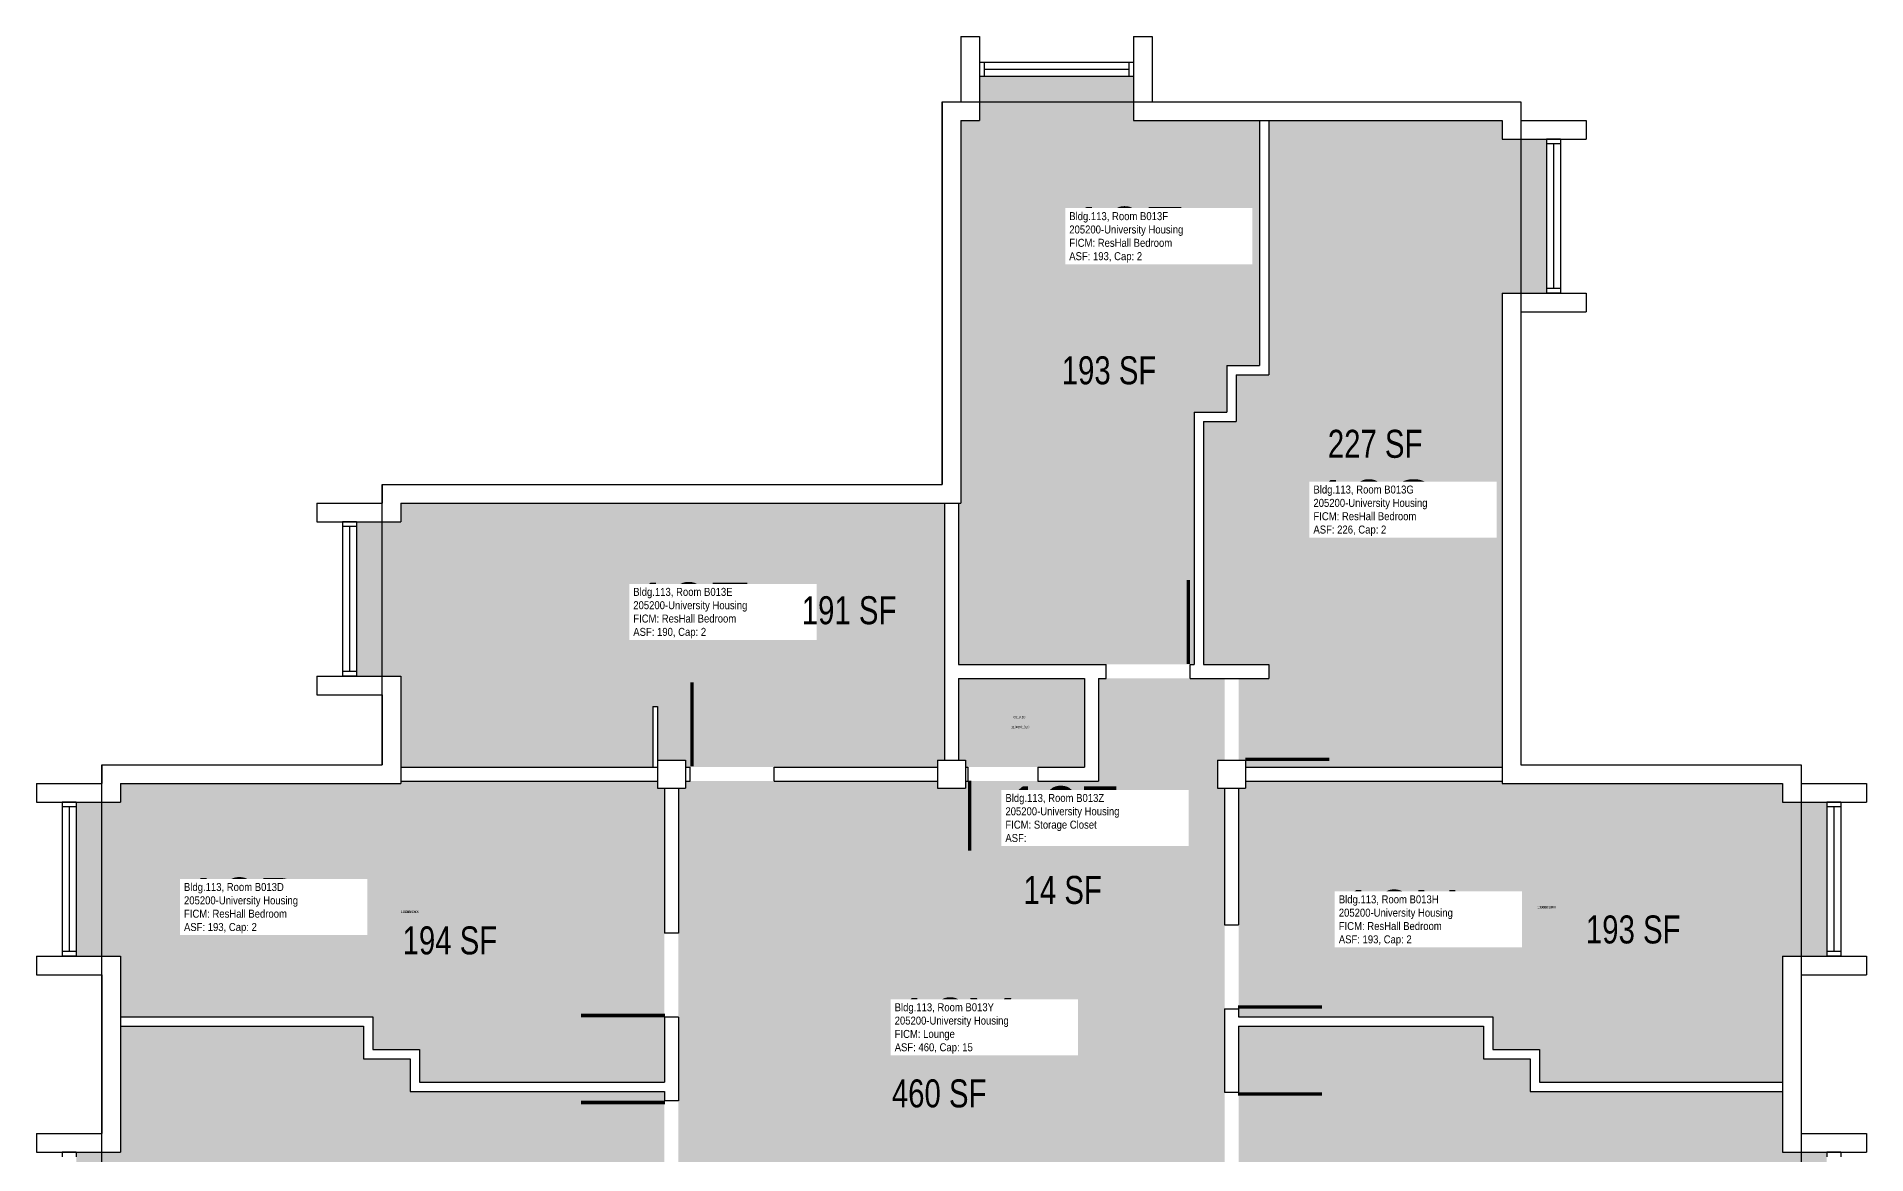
# Model space of a CAD drawing. Header units: inches. Extents: x -168 to 3268, y -1228 to 4836.
# Drawn here: x 1192 to 1976, y 4357 to 4836 of the extents above; entities that cross this region are included whole.
import ezdxf
from ezdxf.enums import TextEntityAlignment as Align

# ---------------------------------------------------------------- set-up
doc = ezdxf.new("R2010")
doc.units = ezdxf.units.IN
doc.header["$LTSCALE"] = 100
doc.header["$MEASUREMENT"] = 0
for name, color, linetype in [('A-DOOR', 2, 'CONTINUOUS'), ('A-GLAZ', 1, 'CONTINUOUS'), ('A-IDEN-RNUM', 7, 'CONTINUOUS'), ('A-IDEN-SNUM', 4, 'CONTINUOUS'), ('A-IDEN-VNUM', 4, 'CONTINUOUS'), ('A-SITE', 3, 'CONTINUOUS'), ('A-WALL', 5, 'CONTINUOUS'), ('AREA-TEXT', 3, 'CONTINUOUS'), ('Rooms-Category-Color', 7, 'CONTINUOUS'), ('Rooms-College-Color', 7, 'CONTINUOUS'), ('Rooms-Department-Color', 7, 'CONTINUOUS'), ('Rooms-Division-Color', 7, 'CONTINUOUS'), ('Rooms-Information', 7, 'CONTINUOUS')]:
    doc.layers.add(name, color=color, linetype=linetype)
doc.styles.add('CP_AREA', font='arial.ttf', dxfattribs={"height": 15})
doc.styles.add('CP_ROOMSNUMBER', font='arial.ttf', dxfattribs={"height": 1})
doc.styles.add('CP_ROOMVNUMBER', font='arial.ttf', dxfattribs={"width": 0.85, "height": 0.075})

msp = doc.modelspace()

# ---------------------------------------------------------------- hatches: boundary and pattern name
at = {"layer": 'Rooms-Category-Color', "true_color": 0x728ef3}
for points in [[(1587, 4567), (1650.24, 4567), (1686.24, 4567), (1688, 4567), (1688, 4675), (1702, 4675), (1702, 4695), (1716, 4695), (1716, 4800), (1662, 4800), (1662, 4819), (1596, 4819), (1596, 4800), (1588, 4800), (1588, 4636), (1587, 4636)], [(1720, 4567), (1720, 4561), (1707, 4561), (1707, 4526), (1710, 4526), (1710, 4523), (1820, 4523), (1820, 4726), (1839, 4726), (1839, 4792), (1820, 4792), (1820, 4800), (1720, 4800), (1720, 4691), (1706, 4691), (1706, 4671), (1692, 4671), (1692, 4567)], [(1329, 4562), (1329, 4628), (1348, 4628), (1348, 4636), (1581, 4636), (1581, 4561), (1581, 4526), (1578, 4526), (1578, 4523), (1508.03, 4523), (1472.03, 4523), (1470, 4523), (1470, 4526), (1458, 4526), (1458, 4549), (1456, 4549), (1456, 4523), (1348, 4523), (1348, 4562)], [(1657, 4116.54), (1657, 4319), (1511, 4319), (1510.74, 4213), (1510.73, 4209.95), (1510.66, 4177), (1510.65, 4173.95), (1510.65, 4116.54), (1467, 4116.54), (1467, 4177.32), (1467, 4213.32), (1467, 4274), (1470, 4274), (1470, 4286), (1467, 4286), (1467, 4343.98), (1467, 4379.98), (1467, 4415.79), (1467, 4379.98), (1467, 4415.79), (1467, 4451.79), (1467, 4514), (1470, 4514), (1470, 4517), (1472.03, 4517), (1508.03, 4517), (1578, 4517), (1578, 4514), (1590, 4514), (1590, 4517), (1591.05, 4517), (1621.05, 4517), (1647, 4517), (1647, 4561), (1650.24, 4561), (1686.24, 4561), (1701, 4561), (1701, 4526), (1698, 4526), (1698, 4514), (1701, 4514), (1701, 4455.42), (1701, 4419.42), (1701, 4383.61), (1701, 4419.42), (1701, 4383.61), (1701, 4347.61), (1701, 4284), (1700, 4284), (1700, 4276), (1700, 4236), (1700, 4176), (1701, 4176), (1701, 4116.54)], [(1590, 4523), (1590, 4526), (1587, 4526), (1587, 4561), (1641, 4561), (1641, 4523)], [(1348, 4517), (1458, 4517), (1458, 4514), (1461, 4514), (1461, 4451.79), (1461, 4415.79), (1461, 4388), (1461, 4415.79), (1461, 4388), (1356, 4388), (1356, 4402), (1336, 4402), (1336, 4416), (1228, 4416), (1228, 4442), (1209, 4442), (1209, 4508), (1228, 4508), (1228, 4516), (1348, 4516)], [(1816, 4416), (1816, 4402), (1836, 4402), (1836, 4388), (1940, 4388), (1940, 4442), (1959, 4442), (1959, 4508), (1940, 4508), (1940, 4516), (1820, 4516), (1820, 4517), (1710, 4517), (1710, 4514), (1707, 4514), (1707, 4455.42), (1707, 4416)], [(1332, 4412), (1332, 4398), (1352, 4398), (1352, 4384), (1461, 4384), (1461, 4343.98), (1461, 4286), (1458, 4286), (1458, 4283), (1228, 4283), (1228, 4292), (1209, 4292), (1209, 4358), (1228, 4358), (1228, 4412)], [(1940, 4358), (1940, 4384), (1832, 4384), (1832, 4398), (1812, 4398), (1812, 4412), (1707, 4412), (1707, 4383.61), (1707, 4412), (1707, 4383.61), (1707, 4347.61), (1707, 4284), (1940, 4284), (1940, 4292), (1959, 4292), (1959, 4358)]]:
    msp.add_hatch(color=171, dxfattribs=at).paths.add_polyline_path(points)
at = {"layer": 'Rooms-College-Color', "true_color": 0xadadad}
for points in [[(1587, 4567), (1650.24, 4567), (1686.24, 4567), (1688, 4567), (1688, 4675), (1702, 4675), (1702, 4695), (1716, 4695), (1716, 4800), (1662, 4800), (1662, 4819), (1596, 4819), (1596, 4800), (1588, 4800), (1588, 4636), (1587, 4636)], [(1720, 4567), (1720, 4561), (1707, 4561), (1707, 4526), (1710, 4526), (1710, 4523), (1820, 4523), (1820, 4726), (1839, 4726), (1839, 4792), (1820, 4792), (1820, 4800), (1720, 4800), (1720, 4691), (1706, 4691), (1706, 4671), (1692, 4671), (1692, 4567)], [(1329, 4562), (1329, 4628), (1348, 4628), (1348, 4636), (1581, 4636), (1581, 4561), (1581, 4526), (1578, 4526), (1578, 4523), (1508.03, 4523), (1472.03, 4523), (1470, 4523), (1470, 4526), (1458, 4526), (1458, 4549), (1456, 4549), (1456, 4523), (1348, 4523), (1348, 4562)], [(1657, 4116.54), (1657, 4319), (1511, 4319), (1510.74, 4213), (1510.73, 4209.95), (1510.66, 4177), (1510.65, 4173.95), (1510.65, 4116.54), (1467, 4116.54), (1467, 4177.32), (1467, 4213.32), (1467, 4274), (1470, 4274), (1470, 4286), (1467, 4286), (1467, 4343.98), (1467, 4379.98), (1467, 4415.79), (1467, 4379.98), (1467, 4415.79), (1467, 4451.79), (1467, 4514), (1470, 4514), (1470, 4517), (1472.03, 4517), (1508.03, 4517), (1578, 4517), (1578, 4514), (1590, 4514), (1590, 4517), (1591.05, 4517), (1621.05, 4517), (1647, 4517), (1647, 4561), (1650.24, 4561), (1686.24, 4561), (1701, 4561), (1701, 4526), (1698, 4526), (1698, 4514), (1701, 4514), (1701, 4455.42), (1701, 4419.42), (1701, 4383.61), (1701, 4419.42), (1701, 4383.61), (1701, 4347.61), (1701, 4284), (1700, 4284), (1700, 4276), (1700, 4236), (1700, 4176), (1701, 4176), (1701, 4116.54)], [(1590, 4523), (1590, 4526), (1587, 4526), (1587, 4561), (1641, 4561), (1641, 4523)], [(1348, 4517), (1458, 4517), (1458, 4514), (1461, 4514), (1461, 4451.79), (1461, 4415.79), (1461, 4388), (1461, 4415.79), (1461, 4388), (1356, 4388), (1356, 4402), (1336, 4402), (1336, 4416), (1228, 4416), (1228, 4442), (1209, 4442), (1209, 4508), (1228, 4508), (1228, 4516), (1348, 4516)], [(1816, 4416), (1816, 4402), (1836, 4402), (1836, 4388), (1940, 4388), (1940, 4442), (1959, 4442), (1959, 4508), (1940, 4508), (1940, 4516), (1820, 4516), (1820, 4517), (1710, 4517), (1710, 4514), (1707, 4514), (1707, 4455.42), (1707, 4416)], [(1332, 4412), (1332, 4398), (1352, 4398), (1352, 4384), (1461, 4384), (1461, 4343.98), (1461, 4286), (1458, 4286), (1458, 4283), (1228, 4283), (1228, 4292), (1209, 4292), (1209, 4358), (1228, 4358), (1228, 4412)], [(1940, 4358), (1940, 4384), (1832, 4384), (1832, 4398), (1812, 4398), (1812, 4412), (1707, 4412), (1707, 4383.61), (1707, 4412), (1707, 4383.61), (1707, 4347.61), (1707, 4284), (1940, 4284), (1940, 4292), (1959, 4292), (1959, 4358)]]:
    msp.add_hatch(color=253, dxfattribs=at).paths.add_polyline_path(points)
at = {"layer": 'Rooms-Department-Color', "true_color": 0x604aed}
for points in [[(1587, 4567), (1650.24, 4567), (1686.24, 4567), (1688, 4567), (1688, 4675), (1702, 4675), (1702, 4695), (1716, 4695), (1716, 4800), (1662, 4800), (1662, 4819), (1596, 4819), (1596, 4800), (1588, 4800), (1588, 4636), (1587, 4636)], [(1720, 4567), (1720, 4561), (1707, 4561), (1707, 4526), (1710, 4526), (1710, 4523), (1820, 4523), (1820, 4726), (1839, 4726), (1839, 4792), (1820, 4792), (1820, 4800), (1720, 4800), (1720, 4691), (1706, 4691), (1706, 4671), (1692, 4671), (1692, 4567)], [(1329, 4562), (1329, 4628), (1348, 4628), (1348, 4636), (1581, 4636), (1581, 4561), (1581, 4526), (1578, 4526), (1578, 4523), (1508.03, 4523), (1472.03, 4523), (1470, 4523), (1470, 4526), (1458, 4526), (1458, 4549), (1456, 4549), (1456, 4523), (1348, 4523), (1348, 4562)], [(1657, 4116.54), (1657, 4319), (1511, 4319), (1510.74, 4213), (1510.73, 4209.95), (1510.66, 4177), (1510.65, 4173.95), (1510.65, 4116.54), (1467, 4116.54), (1467, 4177.32), (1467, 4213.32), (1467, 4274), (1470, 4274), (1470, 4286), (1467, 4286), (1467, 4343.98), (1467, 4379.98), (1467, 4415.79), (1467, 4379.98), (1467, 4415.79), (1467, 4451.79), (1467, 4514), (1470, 4514), (1470, 4517), (1472.03, 4517), (1508.03, 4517), (1578, 4517), (1578, 4514), (1590, 4514), (1590, 4517), (1591.05, 4517), (1621.05, 4517), (1647, 4517), (1647, 4561), (1650.24, 4561), (1686.24, 4561), (1701, 4561), (1701, 4526), (1698, 4526), (1698, 4514), (1701, 4514), (1701, 4455.42), (1701, 4419.42), (1701, 4383.61), (1701, 4419.42), (1701, 4383.61), (1701, 4347.61), (1701, 4284), (1700, 4284), (1700, 4276), (1700, 4236), (1700, 4176), (1701, 4176), (1701, 4116.54)], [(1590, 4523), (1590, 4526), (1587, 4526), (1587, 4561), (1641, 4561), (1641, 4523)], [(1348, 4517), (1458, 4517), (1458, 4514), (1461, 4514), (1461, 4451.79), (1461, 4415.79), (1461, 4388), (1461, 4415.79), (1461, 4388), (1356, 4388), (1356, 4402), (1336, 4402), (1336, 4416), (1228, 4416), (1228, 4442), (1209, 4442), (1209, 4508), (1228, 4508), (1228, 4516), (1348, 4516)], [(1816, 4416), (1816, 4402), (1836, 4402), (1836, 4388), (1940, 4388), (1940, 4442), (1959, 4442), (1959, 4508), (1940, 4508), (1940, 4516), (1820, 4516), (1820, 4517), (1710, 4517), (1710, 4514), (1707, 4514), (1707, 4455.42), (1707, 4416)], [(1332, 4412), (1332, 4398), (1352, 4398), (1352, 4384), (1461, 4384), (1461, 4343.98), (1461, 4286), (1458, 4286), (1458, 4283), (1228, 4283), (1228, 4292), (1209, 4292), (1209, 4358), (1228, 4358), (1228, 4412)], [(1940, 4358), (1940, 4384), (1832, 4384), (1832, 4398), (1812, 4398), (1812, 4412), (1707, 4412), (1707, 4383.61), (1707, 4412), (1707, 4383.61), (1707, 4347.61), (1707, 4284), (1940, 4284), (1940, 4292), (1959, 4292), (1959, 4358)]]:
    msp.add_hatch(color=173, dxfattribs=at).paths.add_polyline_path(points)
at = {"layer": 'Rooms-Division-Color', "true_color": 0x604aed}
for points in [[(1587, 4567), (1650.24, 4567), (1686.24, 4567), (1688, 4567), (1688, 4675), (1702, 4675), (1702, 4695), (1716, 4695), (1716, 4800), (1662, 4800), (1662, 4819), (1596, 4819), (1596, 4800), (1588, 4800), (1588, 4636), (1587, 4636)], [(1720, 4567), (1720, 4561), (1707, 4561), (1707, 4526), (1710, 4526), (1710, 4523), (1820, 4523), (1820, 4726), (1839, 4726), (1839, 4792), (1820, 4792), (1820, 4800), (1720, 4800), (1720, 4691), (1706, 4691), (1706, 4671), (1692, 4671), (1692, 4567)], [(1329, 4562), (1329, 4628), (1348, 4628), (1348, 4636), (1581, 4636), (1581, 4561), (1581, 4526), (1578, 4526), (1578, 4523), (1508.03, 4523), (1472.03, 4523), (1470, 4523), (1470, 4526), (1458, 4526), (1458, 4549), (1456, 4549), (1456, 4523), (1348, 4523), (1348, 4562)], [(1657, 4116.54), (1657, 4319), (1511, 4319), (1510.74, 4213), (1510.73, 4209.95), (1510.66, 4177), (1510.65, 4173.95), (1510.65, 4116.54), (1467, 4116.54), (1467, 4177.32), (1467, 4213.32), (1467, 4274), (1470, 4274), (1470, 4286), (1467, 4286), (1467, 4343.98), (1467, 4379.98), (1467, 4415.79), (1467, 4379.98), (1467, 4415.79), (1467, 4451.79), (1467, 4514), (1470, 4514), (1470, 4517), (1472.03, 4517), (1508.03, 4517), (1578, 4517), (1578, 4514), (1590, 4514), (1590, 4517), (1591.05, 4517), (1621.05, 4517), (1647, 4517), (1647, 4561), (1650.24, 4561), (1686.24, 4561), (1701, 4561), (1701, 4526), (1698, 4526), (1698, 4514), (1701, 4514), (1701, 4455.42), (1701, 4419.42), (1701, 4383.61), (1701, 4419.42), (1701, 4383.61), (1701, 4347.61), (1701, 4284), (1700, 4284), (1700, 4276), (1700, 4236), (1700, 4176), (1701, 4176), (1701, 4116.54)], [(1590, 4523), (1590, 4526), (1587, 4526), (1587, 4561), (1641, 4561), (1641, 4523)], [(1348, 4517), (1458, 4517), (1458, 4514), (1461, 4514), (1461, 4451.79), (1461, 4415.79), (1461, 4388), (1461, 4415.79), (1461, 4388), (1356, 4388), (1356, 4402), (1336, 4402), (1336, 4416), (1228, 4416), (1228, 4442), (1209, 4442), (1209, 4508), (1228, 4508), (1228, 4516), (1348, 4516)], [(1816, 4416), (1816, 4402), (1836, 4402), (1836, 4388), (1940, 4388), (1940, 4442), (1959, 4442), (1959, 4508), (1940, 4508), (1940, 4516), (1820, 4516), (1820, 4517), (1710, 4517), (1710, 4514), (1707, 4514), (1707, 4455.42), (1707, 4416)], [(1332, 4412), (1332, 4398), (1352, 4398), (1352, 4384), (1461, 4384), (1461, 4343.98), (1461, 4286), (1458, 4286), (1458, 4283), (1228, 4283), (1228, 4292), (1209, 4292), (1209, 4358), (1228, 4358), (1228, 4412)], [(1940, 4358), (1940, 4384), (1832, 4384), (1832, 4398), (1812, 4398), (1812, 4412), (1707, 4412), (1707, 4383.61), (1707, 4412), (1707, 4383.61), (1707, 4347.61), (1707, 4284), (1940, 4284), (1940, 4292), (1959, 4292), (1959, 4358)]]:
    msp.add_hatch(color=173, dxfattribs=at).paths.add_polyline_path(points)

# ---------------------------------------------------------------- linework, layer by layer
at = {"layer": 'A-DOOR'}
for points in [[(1685.49, 4567.12, 1.5, 1.5, 0), (1685.49, 4603.12, 0, 0, 0), (1684.74, 4603.12, 0, 0, 0.414214), (1650.24, 4565.62, 0, 0, 0.414214)], [(1472.78, 4523.27, 1.5, 1.5, 0), (1472.78, 4559.27, 0, 0, 0), (1473.53, 4559.27, 0, 0, -0.414214), (1508.03, 4521.77, 0, 0, -0.414214)], [(1709.9, 4526.32, 1.5, 1.5, 0), (1745.9, 4526.32, 0, 0, 0), (1745.9, 4527.07, 0, 0, 0.414214), (1708.4, 4561.57, 0, 0, 0.414214)], [(1591.8, 4517.17, 1.5, 1.5, 0), (1591.8, 4487.17, 0, 0, 0), (1591.05, 4487.17, 0, 0, 0.414214), (1621.05, 4517.17, 0, 0, 0.414214)], [(1706.7, 4420.17, 1.5, 1.5, 0), (1742.7, 4420.17, 0, 0, 0), (1742.7, 4420.92, 0, 0, 0.414214), (1705.2, 4455.42, 0, 0, 0.414214)], [(1461.21, 4416.54, 1.5, 1.5, 0), (1425.21, 4416.54, 0, 0, 0), (1425.21, 4417.29, 0, 0, -0.414214), (1462.71, 4451.79, 0, 0, -0.414214)], [(1706.7, 4382.86, 1.5, 1.5, 0), (1742.7, 4382.86, 0, 0, 0), (1742.7, 4382.11, 0, 0, -0.414214), (1705.2, 4347.61, 0, 0, -0.414214)], [(1461.21, 4379.23, 1.5, 1.5, 0), (1425.21, 4379.23, 0, 0, 0), (1425.21, 4378.48, 0, 0, 0.414214), (1462.71, 4343.98, 0, 0, 0.414214)]]:
    msp.add_lwpolyline(points, format="xyseb", dxfattribs=at)
at = {"layer": 'A-GLAZ'}
for p, q in [((1598, 4825), (1660, 4825)), ((1598, 4822), (1660, 4822)), ((1598, 4819), (1660, 4819)), ((1839, 4790), (1839, 4728)), ((1842, 4790), (1842, 4728)), ((1845, 4790), (1845, 4728)), ((1323, 4626), (1323, 4564)), ((1326, 4626), (1326, 4564)), ((1329, 4626), (1329, 4564)), ((1203, 4506), (1203, 4444)), ((1206, 4506), (1206, 4444)), ((1209, 4506), (1209, 4444)), ((1959, 4506), (1959, 4444)), ((1962, 4506), (1962, 4444)), ((1965, 4506), (1965, 4444))]:
    msp.add_line(p, q, dxfattribs=at)
at = {"layer": 'A-SITE'}
msp.add_lwpolyline([(1948, 3696), (1828, 3696), (1828, 3576), (1588, 3576), (1588, 3412), (1340, 3412), (1340, 3696), (1220, 3696), (1220, 3944), (1260, 3944), (1260, 4036), (1220, 4036), (1220, 4524), (1340, 4524), (1340, 4644), (1580, 4644), (1580, 4808), (1828, 4808), (1828, 4524), (1948, 4524), (1948, 4276), (1908, 4276), (1908, 4184), (1948, 4184)], close=True, dxfattribs=at)
at = {"layer": 'A-WALL'}
for p, q in [((1588, 4836), (1596, 4836)), ((1588, 4836), (1588, 4808)), ((1596, 4836), (1596, 4800)), ((1662, 4836), (1670, 4836)), ((1662, 4836), (1662, 4800)), ((1670, 4836), (1670, 4808)), ((1596, 4825), (1596, 4819)), ((1596, 4825), (1598, 4825)), ((1598, 4825), (1598, 4819)), ((1660, 4825), (1660, 4819)), ((1660, 4825), (1662, 4825)), ((1662, 4825), (1662, 4819)), ((1596, 4819), (1598, 4819)), ((1660, 4819), (1662, 4819)), ((1580, 4808), (1580, 4644)), ((1580, 4808), (1588, 4808)), ((1670, 4808), (1828, 4808)), ((1828, 4808), (1828, 4800)), ((1588, 4800), (1588, 4636)), ((1588, 4800), (1596, 4800)), ((1662, 4800), (1820, 4800)), ((1716, 4800), (1716, 4695)), ((1720, 4800), (1720, 4691)), ((1820, 4800), (1820, 4792)), ((1828, 4800), (1856, 4800)), ((1856, 4800), (1856, 4792)), ((1820, 4792), (1856, 4792)), ((1845, 4792), (1839, 4792)), ((1839, 4792), (1839, 4790)), ((1845, 4792), (1845, 4790)), ((1845, 4790), (1839, 4790)), ((1845, 4728), (1839, 4728)), ((1839, 4728), (1839, 4726)), ((1845, 4728), (1845, 4726)), ((1820, 4726), (1820, 4516)), ((1820, 4726), (1856, 4726)), ((1845, 4726), (1839, 4726)), ((1856, 4726), (1856, 4718)), ((1828, 4718), (1828, 4524)), ((1828, 4718), (1856, 4718)), ((1702, 4695), (1702, 4675)), ((1702, 4695), (1716, 4695)), ((1706, 4691), (1720, 4691)), ((1706, 4691), (1706, 4671)), ((1688, 4675), (1688, 4567)), ((1688, 4675), (1702, 4675)), ((1692, 4671), (1692, 4567)), ((1692, 4671), (1706, 4671)), ((1340, 4644), (1580, 4644)), ((1340, 4644), (1340, 4636)), ((1312, 4636), (1312, 4628)), ((1312, 4636), (1340, 4636)), ((1348, 4636), (1588, 4636)), ((1348, 4636), (1348, 4628)), ((1581, 4636), (1581, 4526)), ((1587, 4636), (1587, 4567)), ((1312, 4628), (1348, 4628)), ((1323, 4628), (1323, 4626)), ((1329, 4628), (1323, 4628)), ((1329, 4626), (1323, 4626)), ((1329, 4628), (1329, 4626)), ((1323, 4564), (1323, 4562)), ((1329, 4564), (1323, 4564)), ((1329, 4564), (1329, 4562)), ((1587, 4567), (1650.24, 4567)), ((1650.24, 4561), (1650.24, 4567)), ((1686.24, 4561), (1686.24, 4567)), ((1686.24, 4567), (1688, 4567)), ((1692, 4567), (1720, 4567)), ((1720, 4567), (1720, 4561)), ((1312, 4562), (1312, 4554)), ((1312, 4562), (1348, 4562)), ((1329, 4562), (1323, 4562)), ((1348, 4562), (1348, 4516)), ((1587, 4561), (1641, 4561)), ((1587, 4561), (1587, 4526)), ((1641, 4561), (1641, 4523)), ((1647, 4561), (1650.24, 4561)), ((1647, 4561), (1647, 4517)), ((1686.24, 4561), (1720, 4561)), ((1312, 4554), (1340, 4554)), ((1340, 4554), (1340, 4524)), ((1456, 4549), (1458, 4549)), ((1456, 4549), (1456, 4523)), ((1458, 4549), (1458, 4523)), ((1220, 4524), (1340, 4524)), ((1220, 4524), (1220, 4516)), ((1228, 4524), (1340, 4524)), ((1458, 4526), (1470, 4526)), ((1458, 4526), (1458, 4514)), ((1470, 4526), (1470, 4514)), ((1578, 4526), (1590, 4526)), ((1578, 4526), (1578, 4514)), ((1590, 4526), (1590, 4514)), ((1698, 4526), (1710, 4526)), ((1698, 4526), (1698, 4514)), ((1710, 4526), (1710, 4514)), ((1828, 4524), (1948, 4524)), ((1948, 4524), (1948, 4516)), ((1192, 4516), (1192, 4508)), ((1192, 4516), (1220, 4516)), ((1228, 4516), (1348, 4516)), ((1228, 4516), (1348, 4516)), ((1228, 4516), (1228, 4508)), ((1348, 4523), (1458, 4523)), ((1348, 4517), (1458, 4517)), ((1470, 4523), (1472.03, 4523)), ((1470, 4517), (1472.03, 4517)), ((1472.03, 4517), (1472.03, 4523)), ((1508.03, 4523), (1578, 4523)), ((1508.03, 4517), (1508.03, 4523)), ((1508.03, 4517), (1578, 4517)), ((1590, 4523), (1591.05, 4523)), ((1590, 4517), (1591.05, 4517)), ((1591.05, 4523), (1591.05, 4517)), ((1621.05, 4523), (1641, 4523)), ((1621.05, 4523), (1621.05, 4517)), ((1621.05, 4517), (1647, 4517)), ((1710, 4523), (1820, 4523)), ((1710, 4517), (1820, 4517)), ((1820, 4516), (1940, 4516)), ((1940, 4516), (1940, 4508)), ((1948, 4516), (1976, 4516)), ((1976, 4516), (1976, 4508)), ((1458, 4514), (1470, 4514)), ((1461, 4514), (1461, 4451.79)), ((1467, 4514), (1467, 4451.79)), ((1578, 4514), (1590, 4514)), ((1698, 4514), (1710, 4514)), ((1701, 4514), (1701, 4455.42)), ((1707, 4514), (1707, 4455.42)), ((1192, 4508), (1228, 4508)), ((1203, 4508), (1203, 4506)), ((1209, 4508), (1203, 4508)), ((1209, 4506), (1203, 4506)), ((1209, 4508), (1209, 4506)), ((1940, 4508), (1976, 4508)), ((1959, 4508), (1959, 4506)), ((1965, 4508), (1959, 4508)), ((1965, 4506), (1959, 4506)), ((1965, 4508), (1965, 4506)), ((1701, 4455.42), (1707, 4455.42)), ((1467, 4451.79), (1461, 4451.79)), ((1192, 4442), (1192, 4434)), ((1192, 4442), (1228, 4442)), ((1203, 4444), (1203, 4442)), ((1209, 4444), (1203, 4444)), ((1209, 4442), (1203, 4442)), ((1209, 4444), (1209, 4442)), ((1228, 4442), (1228, 4358)), ((1940, 4442), (1940, 4358)), ((1940, 4442), (1976, 4442)), ((1959, 4444), (1959, 4442)), ((1965, 4444), (1959, 4444)), ((1965, 4442), (1959, 4442)), ((1965, 4444), (1965, 4442)), ((1976, 4442), (1976, 4434)), ((1192, 4434), (1220, 4434)), ((1220, 4434), (1220, 4366)), ((1948, 4434), (1948, 4366)), ((1948, 4434), (1976, 4434)), ((1228, 4416), (1336, 4416)), ((1336, 4416), (1336, 4402)), ((1461, 4415.79), (1461, 4388)), ((1467, 4415.79), (1461, 4415.79)), ((1467, 4415.79), (1467, 4379.98)), ((1701, 4419.42), (1701, 4383.61)), ((1701, 4419.42), (1707, 4419.42)), ((1707, 4419.42), (1707, 4416)), ((1707, 4416), (1816, 4416)), ((1816, 4416), (1816, 4402)), ((1228, 4412), (1332, 4412)), ((1332, 4412), (1332, 4398)), ((1707, 4412), (1812, 4412)), ((1707, 4412), (1707, 4383.61)), ((1812, 4412), (1812, 4398)), ((1336, 4402), (1356, 4402)), ((1356, 4402), (1356, 4388)), ((1816, 4402), (1836, 4402)), ((1836, 4402), (1836, 4388)), ((1332, 4398), (1352, 4398)), ((1352, 4398), (1352, 4384)), ((1812, 4398), (1832, 4398)), ((1832, 4398), (1832, 4384)), ((1352, 4384), (1461, 4384)), ((1356, 4388), (1461, 4388)), ((1461, 4384), (1461, 4379.98)), ((1701, 4383.61), (1707, 4383.61)), ((1832, 4384), (1940, 4384)), ((1836, 4388), (1940, 4388)), ((1467, 4379.98), (1461, 4379.98)), ((1192, 4366), (1192, 4358)), ((1192, 4366), (1220, 4366)), ((1948, 4366), (1976, 4366)), ((1976, 4366), (1976, 4358)), ((1192, 4358), (1228, 4358)), ((1203, 4358), (1203, 4356)), ((1209, 4358), (1203, 4358)), ((1209, 4358), (1209, 4356)), ((1940, 4358), (1976, 4358)), ((1959, 4358), (1959, 4356)), ((1965, 4358), (1959, 4358)), ((1965, 4358), (1965, 4356))]:
    msp.add_line(p, q, dxfattribs=at)

# ---------------------------------------------------------------- texts
at = {"layer": 'A-IDEN-RNUM', "style": 'CP_ROOMSNUMBER', "width": 0.85}
for s, p in [('0013-F0', (1659, 4751)), ('0013-G0', (1766, 4634)), ('0013-E0', (1473, 4590)), ('0013-Z0', (1613.1, 4544.4)), ('0013-D0', (1352, 4461)), ('0013-H0', (1839, 4463)), ('0013-Y0', (1585, 4412))]:
    msp.add_text(s, height=1, dxfattribs=at).set_placement(p, align=Align.MIDDLE)
at = {"layer": 'A-IDEN-SNUM', "style": 'CP_ROOMSNUMBER', "width": 0.85}
for s, p in [('1130B013F0', (1659, 4751)), ('1130B013G0', (1766, 4634)), ('1130B013E0', (1473, 4590)), ('1130B013Z0', (1613.45, 4540.15)), ('1130B013D0', (1352, 4461)), ('1130B013H0', (1839, 4463)), ('1130B013Y0', (1585, 4412))]:
    msp.add_text(s, height=1, dxfattribs=at).set_placement(p, align=Align.MIDDLE)
at = {"layer": 'A-IDEN-VNUM', "style": 'CP_ROOMVNUMBER', "width": 0.85}
for s, p in [('13F', (1659, 4751)), ('13G', (1766, 4634)), ('13E', (1473, 4590)), ('13Z', (1631.65, 4502.67)), ('13D', (1281.29, 4463.52)), ('13H', (1776.08, 4458.24)), ('13Y', (1585, 4412))]:
    msp.add_text(s, height=24, dxfattribs=at).set_placement(p, align=Align.MIDDLE)
at = {"layer": 'AREA-TEXT', "style": 'CP_AREA', "width": 0.75}
for s, p in [('193 SF', (1651.5, 4693)), ('227 SF', (1765.5, 4661.5)), ('191 SF', (1540.11, 4590.19)), ('14 SF', (1631.65, 4470.34)), ('194 SF', (1369.09, 4448.71)), ('193 SF', (1876.09, 4453.39)), ('460 SF', (1578.71, 4383.15))]:
    msp.add_text(s, height=12, dxfattribs=at).set_placement(p, align=Align.MIDDLE_CENTER)

# ---------------------------------------------------------------- next in the draw order: texts
at = {"layer": 'Rooms-Information', "char_height": 3.4286, "width": 76.8, "attachment_point": 7, "style": 'CP_ROOMVNUMBER', "bg_fill": 3, "box_fill_scale": 1.5, "bg_fill_color": 256, "bg_fill_true_color": 13158600, "bg_fill_transparency": 0}
for s, insert in [('Bldg.113, Room B013F^M^J205200-University Housing^M^JFICM: ResHall Bedroom^M^JASF: 193, Cap: 2', (1634.45, 4739.16)), ('Bldg.113, Room B013G^M^J205200-University Housing^M^JFICM: ResHall Bedroom^M^JASF: 226, Cap: 2', (1739.07, 4622.01)), ('Bldg.113, Room B013E^M^J205200-University Housing^M^JFICM: ResHall Bedroom^M^JASF: 190, Cap: 2', (1447.65, 4578.16)), ('Bldg.113, Room B013Z^M^J205200-University Housing^M^JFICM: Storage Closet^M^JASF: ', (1607.09, 4490.83)), ('Bldg.113, Room B013D^M^J205200-University Housing^M^JFICM: ResHall Bedroom^M^JASF: 193, Cap: 2', (1255.15, 4451.69)), ('Bldg.113, Room B013H^M^J205200-University Housing^M^JFICM: ResHall Bedroom^M^JASF: 193, Cap: 2', (1749.94, 4446.4)), ('Bldg.113, Room B013Y^M^J205200-University Housing^M^JFICM: Lounge^M^JASF: 460, Cap: 15', (1559.65, 4400.16))]:
    msp.add_mtext(s, dxfattribs=dict(at, insert=insert))

doc.saveas('drawing.dxf')
